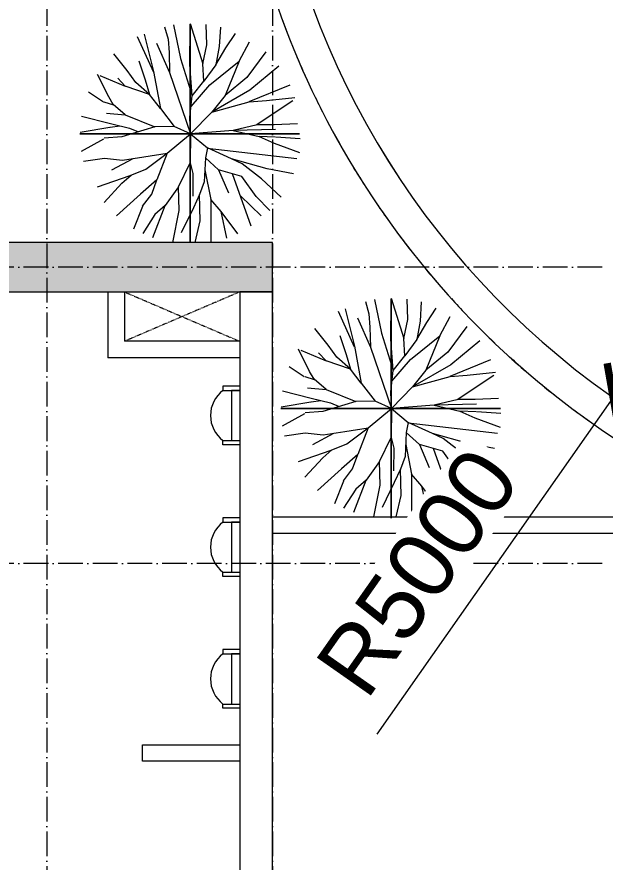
# Model space of a CAD drawing. Header units: millimetres. Extents: x -20215 to 101892, y -17414 to 45470.
# Drawn here: x 39448 to 43019, y 29337 to 34470 of the extents above; entities that cross this region are included whole.
import ezdxf

# ---------------------------------------------------------------- set-up
doc = ezdxf.new("R2010")
doc.units = ezdxf.units.MM
doc.linetypes.add('Dash', pattern=[6.35, 3.175, -3.175])
doc.linetypes.add('Grid Line', pattern=[4.2, 3, -0.6, 0, -0.6])
for name, color, linetype, lineweight in [('A-DETL-GENF-HDLN', 161, 'Dash', 5), ('DIM', 1, 'Continuous', 5), ('G-IMPT', 8, 'Continuous', 5), ('L-SITE', 91, 'Continuous', 5), ('NET-CAT', 3, 'Continuous', 15), ('NET-THAY', 2, 'Continuous', 9), ('THIET-BI', 44, 'Continuous', 5), ('TRUC', 225, 'Continuous', 5), ('X-COT HAM$0$LC.HA', 8, 'Continuous', 9)]:
    doc.layers.add(name, color=color, linetype=linetype, lineweight=lineweight)
doc.styles.add('TA1', font='arial_0.ttf')
doc.dimstyles.new('D_200_KTx2', dxfattribs={"dimtxt": 400, "dimasz": 300, "dimexe": 300, "dimexo": 300, "dimgap": 160, "dimtad": 1, "dimdec": 0, "dimzin": 9, "dimtxsty": 'TA1', "dimblk": 'ARCHTICK', "dimcen": 1, "dimdle": 300, "dimclrd": 256, "dimclre": 256, "dimclrt": 7, "dimadec": 0, "dimazin": 0, "dimtfac": 1, "dimtdec": 0, "dimtix": 1, "dimtmove": 1, "dimatfit": 3, "dimldrblk": 'ARCHTICK', "dimfxl": 0, "dimtolj": 1, "dimtzin": 0, "dimlwd": -1, "dimlwe": -1, "dimarcsym": 0})

# ---------------------------------------------------------------- blocks, each defined once
blk = doc.blocks.new('ALC1807-ASCENT PLAZA-KET CAU_rvt-1-MẶT BẰNG TẦNG 4')
at = {"layer": 'X-COT HAM$0$LC.HA'}
h = blk.add_hatch(color=256, dxfattribs=at)
h.dxf.hatch_style = 1
h.paths.add_polyline_path([(39200.5, 33099.9), (39200.5, 32799.9), (41000.5, 32799.9), (41000.5, 33099.9)])
at = {"ltscale": 1000}
blk.add_lwpolyline([(39200.5, 33099.9), (39200.5, 32799.9), (41000.5, 32799.9), (41000.5, 33099.9)], close=True, dxfattribs=at)
blk = doc.blocks.new('M_Urinal-2D - M_Urinal-2D-1272141-MẶT BẰNG TẦNG 4')
at = {"layer": 'THIET-BI'}
for p, q in [((-286.9, 100), (-286.9, 201.6)), ((-286.9, 201.6), (-261.5, 201.6)), ((-261.5, 201.6), (-261.5, 100)), ((69.2, 201.6), (43.3, 201.6)), ((43.3, 201.6), (43.3, 100)), ((69.2, 100), (69.2, 201.6)), ((43.3, 150.8), (-261.5, 150.8)), ((-261.5, 150.8), (-261.5, 100)), ((43.3, 100), (43.3, 150.8))]:
    blk.add_line(p, q, dxfattribs=at)
blk.add_arc((-109.1, 86.2), 191.2, 37.1291, 142.8709, dxfattribs=at)
blk = doc.blocks.new('CAY XANH 1 - new block_dwg_110_植栽_中_高木 - 落葉1_φ4000_H5500-1445069-IDEA-4th Storey - Detail-V142-MẶT BẰNG TẦNG 4')
at = {"layer": 'G-IMPT'}
for p, q in [((-667, 1111), (-958, 1760)), ((879, 1317), (625, 696)), ((1796, 880), (1057, 580)), ((-1850, 759), (-1578, 578)), ((-1570, 578), (-1398, 529)), ((1855, 599), (1188, 159)), ((-2000, 33), (-1462, 119)), ((-1453, 121), (-1278, 144)), ((-1975, -315), (-1571, -88)), ((1984, -88), (1545, -58)), ((1923, -449), (303, -262)), ((-1423, -653), (-1041, -445)), ((1097, -1672), (762, -724)), ((1278, -1483), (902, -1122)), ((-1024, -1718), (-864, -1308)), ((855, -1808), (552, -1405))]:
    blk.add_line(p, q, dxfattribs=at)
at = {"layer": 'G-IMPT', "flags": 128}
for points in [[(-5, 2000), (224, 1272), (298, 1613), (285, 1980)], [(-472, 1941), (-408, 1715), (-389, 1474), (-379, 1110)], [(-306, 1976), (-181, 1368), (30, 691), (242, 956)], [(541, 1934), (518, 1586), (459, 1252), (641, 1557), (813, 1820)], [(-838, 1808), (-670, 1129), (-546, 458), (-743, 713), (-989, 932), (-1147, 1149), (-1389, 1451)], [(-615, 1645), (-379, 1110), (0, 0), (-295, 133)], [(1939, 182), (1516, 167), (1206, 162), (773, 64), (0, 0), (-10, 303), (30, 691), (-10, 1257), (-10, 1592)], [(10, 497), (348, 890), (879, 1317), (1065, 1665)], [(1364, 1487), (1021, 1024), (625, 696), (384, 396), (0, 0), (305, -251), (268, -432)], [(-934, 1324), (-819, 978), (-743, 713), (-1182, 862)], [(459, 1252), (242, 956), (224, 1272)], [(1602, 1227), (1074, 790), (384, 396), (1064, 582), (1374, 607), (1887, 662)], [(-1522, 376), (-1182, 348), (-1399, 530), (-1482, 672), (-1685, 1077)], [(-1640, 1059), (-1182, 862), (-1319, 1008)], [(-1974, 319), (-1451, 187), (-1104, 101), (-945, 37)], [(-1182, 348), (-645, 125), (-1245, -52), (-1564, -80)], [(-546, 458), (-295, 133), (-645, 125)], [(-1683, -957), (-1092, -755), (-807, -637), (-423, -352), (0, 0), (-5, -527)], [(1538, 78), (773, 64), (1241, -50)], [(1534, -57), (1241, -50), (1512, -168), (1971, -338)], [(1865, -721), (1389, -632), (743, -453), (305, -251)], [(-1938, -494), (-1560, -440), (-1235, -475), (-846, -416), (-423, -352), (-610, -834), (-905, -1095), (-1342, -1483)], [(508, -651), (268, -432), (248, -870), (165, -1101)], [(1640, -1145), (1284, -817), (935, -541), (743, -453)], [(-217, -960), (-5, -527), (44, -720), (39, -1126)], [(-1567, -1243), (-1244, -895), (-1077, -745)], [(258, -651), (365, -1191), (365, -1963)], [(1438, -1391), (1191, -1135), (931, -773), (508, -651), (685, -1070)], [(-867, -1310), (-703, -1095), (-608, -832)], [(-319, -1963), (-207, -1385), (-217, -960), (-458, -1297)], [(85, -1963), (175, -1573), (165, -1101), (52, -1342), (-170, -1795)], [(659, -1888), (552, -1405), (365, -1191)], [(-682, -1880), (-458, -1297), (-645, -1459), (-866, -1803)]]:
    blk.add_lwpolyline(points, dxfattribs=at)
blk = doc.blocks.new('CAY XANH 1 - new block_dwg-V143-MẶT BẰNG TẦNG 4')
at = {"xscale": 0.5, "yscale": 0.5, "zscale": 0.5}
blk.add_blockref('CAY XANH 1 - new block_dwg_110_植栽_中_高木 - 落葉1_φ4000_H5500-1445069-IDEA-4th Storey - Detail-V142-MẶT BẰNG TẦNG 4', (-494873.7, 495980.5), dxfattribs=at)
blk = doc.blocks.new('CAY XANH 1 - CAY XANH_dwg-1404436-MẶT BẰNG TẦNG 4')
at = {"layer": 'G-IMPT'}
for p, q in [((28746.5, 0), (28733, 0)), ((28788.3, 0), (28770.7, 0)), ((28931.4, 0), (28921.9, 0)), ((29155.3, 0), (29164.1, 0))]:
    blk.add_line(p, q, dxfattribs=at)
at = {"layer": 'G-IMPT', "flags": 128}
for points in [[(28694.1, 0), (28684.6, 0), (28661.3, 0), (28659.4, 0), (28644, 0), (28634.5, 0), (28611.2, 0), (28603.7, 0), (28594.2, 0), (28603.7, 0), (28609.6, 0), (28592.2, 0), (28570.9, 0), (28578.4, 0), (28603.7, 0), (28662, 0), (28642.6, 0), (28600.1, 0), (28579.1, 0), (28609.9, 0), (28604, 0), (28575.2, 0), (28563.7, 0), (28584.7, 0), (28609.9, 0), (28613.8, 0), (28600.1, 0), (28611.8, 0), (28638.7, 0), (28677.6, 0), (28708.4, 0), (28713.9, 0), (28725.7, 0), (28715.9, 0), (28712.3, 0), (28702.5, 0), (28691, 0), (28706.4, 0), (28731.3, 0), (28735.2, 0), (28750.6, 0), (28756.5, 0), (28781.4, 0), (28806.3, 0), (28821.7, 0), (28833.5, 0), (28837.1, 0), (28862.3, 0), (28883.3, 0), (28898.7, 0), (28916, 0), (28931.4, 0)], [(28647.5, 0), (28660.7, 0), (28678.3, 0), (28673.9, 0), (28669.5, 0), (28647.5, 0)], [(29039.2, 0), (29014.3, 0), (28989.4, 0), (28974, 0), (28975.7, 0), (28958.6, 0), (28943.2, 0), (28925.9, 0), (28918, 0), (28931.4, 0), (28920, 0), (28895.1, 0), (28877.7, 0), (28821.5, 0), (28814, 0), (28794.6, 0), (28769.7, 0), (28707.5, 0), (28715.4, 0), (28722.9, 0), (28717.3, 0), (28707.5, 0), (28702, 0), (28694.1, 0)], [(28752.4, 0), (28737, 0), (28715.7, 0)], [(28715.7, 0), (28725.2, 0), (28721.6, 0), (28735, 0), (28740.6, 0), (28746.5, 0), (28765.8, 0), (28752.4, 0)], [(28733, 0), (28738.9, 0), (28756, 0), (28765.8, 0), (28771.4, 0), (28775.3, 0), (28781.2, 0), (28788.7, 0), (28792.7, 0), (28732.7, 0)], [(28732.7, 0), (28740.3, 0), (28815.9, 0), (28825.4, 0), (28881.6, 0), (28895.1, 0), (28898.7, 0), (28889.2, 0), (28895.1, 0), (28904.6, 0), (28921.9, 0), (28927.8, 0)], [(28763.8, 0), (28748.4, 0), (28746.5, 0)], [(28785.1, 0), (28788.7, 0), (28790.7, 0), (28785.1, 0), (28763.8, 0)], [(28770.7, 0), (28768.5, 0), (28779.5, 0), (28788.3, 0)], [(28817.6, 0), (28796.6, 0), (28785.1, 0)], [(28921.9, 0), (28908.5, 0), (28910.5, 0), (28893.1, 0), (28898.7, 0), (28893.1, 0), (28867.9, 0), (28812, 0)], [(28812, 0), (28823.5, 0), (28817.6, 0)], [(28927.8, 0), (28939.3, 0), (28941.3, 0), (28946.8, 0), (28956.7, 0), (28933.4, 0), (28921.9, 0), (28931.4, 0), (28946.8, 0), (28962.2, 0), (28970.1, 0), (28981.6, 0), (28995, 0)], [(29091.3, 0), (29110.6, 0), (29116.2, 0), (29106.7, 0), (29089.3, 0), (29081.8, 0), (29072, 0), (29058.5, 0), (29037.2, 0), (29033.6, 0), (29018.2, 0), (29008.4, 0), (29002.8, 0), (28997, 0), (28983.5, 0), (28966.2, 0), (28958.6, 0), (28956.7, 0), (28939.3, 0), (28921.9, 0)], [(28921.9, 0), (28931.4, 0), (28933.4, 0), (28943.2, 0), (28956.7, 0), (28954.7, 0), (28958.6, 0), (28975.7, 0), (28981.6, 0), (28987.5, 0), (29004.8, 0), (29037.2, 0), (29047.1, 0), (29053, 0), (29041.2, 0), (29043.1, 0), (29051, 0), (29068.4, 0)], [(28995, 0), (29010.4, 0), (29025.8, 0), (29020.2, 0), (29006.5, 0)], [(29006.5, 0), (29025.8, 0), (29029.7, 0), (29018.2, 0), (29025.8, 0), (29045.1, 0), (29053, 0), (29062.5, 0), (29070, 0), (29083.8, 0), (29108.7, 0), (29114.5, 0)], [(29312.7, 0), (29293.4, 0), (29302.9, 0), (29316.3, 0), (29320.3, 0), (29302.9, 0), (29285.5, 0), (29262.6, 0), (29270.1, 0), (29304.9, 0), (29312.7, 0), (29304.9, 0), (29297.3, 0), (29281.9, 0), (29327.3, 0), (29348.6, 0), (29330.1, 0), (29343.5, 0), (29390.9, 0), (29381.4, 0), (29362, 0), (29366, 0), (29373.5, 0), (29352.5, 0), (29344.7, 0), (29331.2, 0), (29311.9, 0), (29298.5, 0), (29229.9, 0), (29212.5, 0), (29205, 0), (29176.1, 0), (29168.3, 0), (29150.9, 0), (29145.3, 0), (29160.7, 0), (29174.2, 0), (29170.2, 0), (29152.9, 0), (29145.3, 0), (29102.8, 0), (29106.7, 0), (29070, 0), (29043.1, 0), (29037.2, 0)], [(29037.2, 0), (29058.5, 0), (29072, 0), (29087.4, 0), (29099.2, 0), (29089.3, 0), (29075.9, 0), (29068.4, 0), (29104.7, 0), (29116.2, 0)], [(29116.2, 0), (29091.3, 0), (29083.8, 0), (29070, 0), (29049, 0), (29039.2, 0)], [(29068.4, 0), (29056.6, 0), (29060.5, 0), (29112.3, 0), (29147, 0), (29158.4, 0), (29135.5, 0), (29131.6, 0), (29147, 0), (29162.4, 0), (29169.9, 0), (29187.3, 0), (29195.1, 0), (29222, 0), (29233.5, 0), (29256.7, 0), (29210.9, 0), (29220.4, 0), (29208.6, 0), (29224, 0), (29237.7, 0), (29247.2, 0), (29260.6, 0), (29268.5, 0), (29283.9, 0), (29299.3, 0), (29312.7, 0)], [(29114.5, 0), (29100.8, 0), (29091.3, 0)], [(29160.7, 0), (29147, 0), (29133.5, 0), (29139.4, 0), (29162.4, 0), (29170.2, 0), (29154.8, 0)], [(29164.1, 0), (29172.9, 0), (29179.5, 0), (29192.7, 0), (29186.1, 0), (29150.9, 0), (29144.3, 0), (29137.8, 0), (29144.3, 0), (29155.3, 0)], [(29154.8, 0), (29162.4, 0), (29181.7, 0), (29191.5, 0), (29185.6, 0), (29212.5, 0), (29224, 0), (29205, 0), (29199.1, 0), (29177.8, 0), (29179.7, 0)], [(29179.7, 0), (29174.2, 0), (29160.7, 0)], [(29221.3, 0), (29199.3, 0), (29186.1, 0), (29199.3, 0)], [(29199.3, 0), (29210.3, 0), (29230.1, 0), (29241.1, 0), (29283.4, 0), (29301, 0), (29296.6, 0), (29238.9, 0), (29241.1, 0), (29225.7, 0), (29221.3, 0)]]:
    blk.add_lwpolyline(points, dxfattribs=at)
for points in [[(28645.7, 0), (28641.3, 0), (28706.9, 0), (28676.5, 0), (28672.1, 0), (28685.3, 0), (28676.5, 0)], [(28690.8, 0), (28669.5, 0), (28662, 0), (28675.4, 0), (28681, 0), (28698.3, 0), (28700.3, 0)], [(28737.7, 0), (28750.9, 0), (28759.7, 0), (28755.3, 0), (28737.7, 0), (28711.3, 0), (28700.3, 0), (28698.1, 0), (28715.7, 0), (28717.9, 0), (28722.3, 0), (28739.9, 0)], [(28785.9, 0), (28783.7, 0), (28768.3, 0), (28757.3, 0), (28752.9, 0), (28748.5, 0), (28768.3, 0), (28777.1, 0)], [(28904.6, 0), (28915.6, 0), (28871.6, 0), (28805.9, 0), (28810.3, 0), (28803.7, 0), (28873.8, 0), (28882.6, 0)], [(28871.6, 0), (28858.4, 0), (28851.8, 0), (28862.8, 0)], [(28898, 0), (28909, 0), (28928.8, 0), (28931, 0), (28935.4, 0), (28942, 0), (28931, 0), (28909, 0), (28880.4, 0)], [(28926.6, 0), (28942, 0), (28957.4, 0), (28950.8, 0), (28975, 0), (28957.4, 0), (28948.6, 0), (28915.6, 0)], [(28970.6, 0), (28975, 0), (28957.4, 0), (28942, 0), (28955.2, 0), (28950.8, 0)], [(29036.6, 0), (29043.2, 0), (29045.4, 0), (29025.6, 0), (29023.4, 0)], [(29118, 0), (29115.8, 0), (29135.6, 0), (29140, 0), (29129, 0)], [(29157.5, 0), (29161.9, 0), (29190.5, 0), (29194.9, 0), (29192.7, 0), (29205.9, 0), (29225.7, 0), (29219.1, 0), (29205.9, 0), (29203.7, 0), (29192.7, 0), (29164.1, 0)], [(29287, 0), (29239.4, 0), (29231.8, 0), (29294.6, 0), (29300.5, 0), (29319.8, 0), (29304.4, 0)]]:
    blk.add_lwpolyline(points, close=True, dxfattribs=at)
blk = doc.blocks.new('CAY XANH 1 - CAY XANH_dwg-1404435-MẶT BẰNG TẦNG 4')
at = {"layer": 'G-IMPT'}
for p, q in [((0, -28746.5), (0, -28733)), ((0, -28788.3), (0, -28770.7)), ((0, -28931.4), (0, -28921.9)), ((0, -29155.3), (0, -29164.1))]:
    blk.add_line(p, q, dxfattribs=at)
at = {"layer": 'G-IMPT', "flags": 128}
for points in [[(0, -28694.1), (0, -28684.6), (0, -28661.3), (0, -28659.4), (0, -28644), (0, -28634.5), (0, -28611.2), (0, -28603.7), (0, -28594.2), (0, -28603.7), (0, -28609.6), (0, -28592.2), (0, -28570.9), (0, -28578.4), (0, -28603.7), (0, -28662), (0, -28642.6), (0, -28600.1), (0, -28579.1), (0, -28609.9), (0, -28604), (0, -28575.2), (0, -28563.7), (0, -28584.7), (0, -28609.9), (0, -28613.8), (0, -28600.1), (0, -28611.8), (0, -28638.7), (0, -28677.6), (0, -28708.4), (0, -28713.9), (0, -28725.7), (0, -28715.9), (0, -28712.3), (0, -28702.5), (0, -28691), (0, -28706.4), (0, -28731.3), (0, -28735.2), (0, -28750.6), (0, -28756.5), (0, -28781.4), (0, -28806.3), (0, -28821.7), (0, -28833.5), (0, -28837.1), (0, -28862.3), (0, -28883.3), (0, -28898.7), (0, -28916), (0, -28931.4)], [(0, -28647.5), (0, -28660.7), (0, -28678.3), (0, -28673.9), (0, -28669.5), (0, -28647.5)], [(0, -29039.2), (0, -29014.3), (0, -28989.4), (0, -28974), (0, -28975.7), (0, -28958.6), (0, -28943.2), (0, -28925.9), (0, -28918), (0, -28931.4), (0, -28920), (0, -28895.1), (0, -28877.7), (0, -28821.5), (0, -28814), (0, -28794.6), (0, -28769.7), (0, -28707.5), (0, -28715.4), (0, -28722.9), (0, -28717.3), (0, -28707.5), (0, -28702), (0, -28694.1)], [(0, -28752.4), (0, -28737), (0, -28715.7)], [(0, -28715.7), (0, -28725.2), (0, -28721.6), (0, -28735), (0, -28740.6), (0, -28746.5), (0, -28765.8), (0, -28752.4)], [(0, -28733), (0, -28738.9), (0, -28756), (0, -28765.8), (0, -28771.4), (0, -28775.3), (0, -28781.2), (0, -28788.7), (0, -28792.7), (0, -28732.7)], [(0, -28732.7), (0, -28740.3), (0, -28815.9), (0, -28825.4), (0, -28881.6), (0, -28895.1), (0, -28898.7), (0, -28889.2), (0, -28895.1), (0, -28904.6), (0, -28921.9), (0, -28927.8)], [(0, -28763.8), (0, -28748.4), (0, -28746.5)], [(0, -28785.1), (0, -28788.7), (0, -28790.7), (0, -28785.1), (0, -28763.8)], [(0, -28770.7), (0, -28768.5), (0, -28779.5), (0, -28788.3)], [(0, -28817.6), (0, -28796.6), (0, -28785.1)], [(0, -28921.9), (0, -28908.5), (0, -28910.5), (0, -28893.1), (0, -28898.7), (0, -28893.1), (0, -28867.9), (0, -28812)], [(0, -28812), (0, -28823.5), (0, -28817.6)], [(0, -28927.8), (0, -28939.3), (0, -28941.3), (0, -28946.8), (0, -28956.7), (0, -28933.4), (0, -28921.9), (0, -28931.4), (0, -28946.8), (0, -28962.2), (0, -28970.1), (0, -28981.6), (0, -28995)], [(0, -29091.3), (0, -29110.6), (0, -29116.2), (0, -29106.7), (0, -29089.3), (0, -29081.8), (0, -29072), (0, -29058.5), (0, -29037.2), (0, -29033.6), (0, -29018.2), (0, -29008.4), (0, -29002.8), (0, -28997), (0, -28983.5), (0, -28966.2), (0, -28958.6), (0, -28956.7), (0, -28939.3), (0, -28921.9)], [(0, -28921.9), (0, -28931.4), (0, -28933.4), (0, -28943.2), (0, -28956.7), (0, -28954.7), (0, -28958.6), (0, -28975.7), (0, -28981.6), (0, -28987.5), (0, -29004.8), (0, -29037.2), (0, -29047.1), (0, -29053), (0, -29041.2), (0, -29043.1), (0, -29051), (0, -29068.4)], [(0, -28995), (0, -29010.4), (0, -29025.8), (0, -29020.2), (0, -29006.5)], [(0, -29006.5), (0, -29025.8), (0, -29029.7), (0, -29018.2), (0, -29025.8), (0, -29045.1), (0, -29053), (0, -29062.5), (0, -29070), (0, -29083.8), (0, -29108.7), (0, -29114.5)], [(0, -29312.7), (0, -29293.4), (0, -29302.9), (0, -29316.3), (0, -29320.3), (0, -29302.9), (0, -29285.5), (0, -29262.6), (0, -29270.1), (0, -29304.9), (0, -29312.7), (0, -29304.9), (0, -29297.3), (0, -29281.9), (0, -29327.3), (0, -29348.6), (0, -29330.1), (0, -29343.5), (0, -29390.9), (0, -29381.4), (0, -29362), (0, -29366), (0, -29373.5), (0, -29352.5), (0, -29344.7), (0, -29331.2), (0, -29311.9), (0, -29298.5), (0, -29229.9), (0, -29212.5), (0, -29205), (0, -29176.1), (0, -29168.3), (0, -29150.9), (0, -29145.3), (0, -29160.7), (0, -29174.2), (0, -29170.2), (0, -29152.9), (0, -29145.3), (0, -29102.8), (0, -29106.7), (0, -29070), (0, -29043.1), (0, -29037.2)], [(0, -29037.2), (0, -29058.5), (0, -29072), (0, -29087.4), (0, -29099.2), (0, -29089.3), (0, -29075.9), (0, -29068.4), (0, -29104.7), (0, -29116.2)], [(0, -29116.2), (0, -29091.3), (0, -29083.8), (0, -29070), (0, -29049), (0, -29039.2)], [(0, -29068.4), (0, -29056.6), (0, -29060.5), (0, -29112.3), (0, -29147), (0, -29158.4), (0, -29135.5), (0, -29131.6), (0, -29147), (0, -29162.4), (0, -29169.9), (0, -29187.3), (0, -29195.1), (0, -29222), (0, -29233.5), (0, -29256.7), (0, -29210.9), (0, -29220.4), (0, -29208.6), (0, -29224), (0, -29237.7), (0, -29247.2), (0, -29260.6), (0, -29268.5), (0, -29283.9), (0, -29299.3), (0, -29312.7)], [(0, -29114.5), (0, -29100.8), (0, -29091.3)], [(0, -29160.7), (0, -29147), (0, -29133.5), (0, -29139.4), (0, -29162.4), (0, -29170.2), (0, -29154.8)], [(0, -29164.1), (0, -29172.9), (0, -29179.5), (0, -29192.7), (0, -29186.1), (0, -29150.9), (0, -29144.3), (0, -29137.8), (0, -29144.3), (0, -29155.3)], [(0, -29154.8), (0, -29162.4), (0, -29181.7), (0, -29191.5), (0, -29185.6), (0, -29212.5), (0, -29224), (0, -29205), (0, -29199.1), (0, -29177.8), (0, -29179.7)], [(0, -29179.7), (0, -29174.2), (0, -29160.7)], [(0, -29221.3), (0, -29199.3), (0, -29186.1), (0, -29199.3)], [(0, -29199.3), (0, -29210.3), (0, -29230.1), (0, -29241.1), (0, -29283.4), (0, -29301), (0, -29296.6), (0, -29238.9), (0, -29241.1), (0, -29225.7), (0, -29221.3)]]:
    blk.add_lwpolyline(points, dxfattribs=at)
for points in [[(0, -28645.7), (0, -28641.3), (0, -28706.9), (0, -28676.5), (0, -28672.1), (0, -28685.3), (0, -28676.5)], [(0, -28690.8), (0, -28669.5), (0, -28662), (0, -28675.4), (0, -28681), (0, -28698.3), (0, -28700.3)], [(0, -28737.7), (0, -28750.9), (0, -28759.7), (0, -28755.3), (0, -28737.7), (0, -28711.3), (0, -28700.3), (0, -28698.1), (0, -28715.7), (0, -28717.9), (0, -28722.3), (0, -28739.9)], [(0, -28785.9), (0, -28783.7), (0, -28768.3), (0, -28757.3), (0, -28752.9), (0, -28748.5), (0, -28768.3), (0, -28777.1)], [(0, -28904.6), (0, -28915.6), (0, -28871.6), (0, -28805.9), (0, -28810.3), (0, -28803.7), (0, -28873.8), (0, -28882.6)], [(0, -28871.6), (0, -28858.4), (0, -28851.8), (0, -28862.8)], [(0, -28898), (0, -28909), (0, -28928.8), (0, -28931), (0, -28935.4), (0, -28942), (0, -28931), (0, -28909), (0, -28880.4)], [(0, -28926.6), (0, -28942), (0, -28957.4), (0, -28950.8), (0, -28975), (0, -28957.4), (0, -28948.6), (0, -28915.6)], [(0, -28970.6), (0, -28975), (0, -28957.4), (0, -28942), (0, -28955.2), (0, -28950.8)], [(0, -29036.6), (0, -29043.2), (0, -29045.4), (0, -29025.6), (0, -29023.4)], [(0, -29118), (0, -29115.8), (0, -29135.6), (0, -29140), (0, -29129)], [(0, -29157.5), (0, -29161.9), (0, -29190.5), (0, -29194.9), (0, -29192.7), (0, -29205.9), (0, -29225.7), (0, -29219.1), (0, -29205.9), (0, -29203.7), (0, -29192.7), (0, -29164.1)], [(0, -29287), (0, -29239.4), (0, -29231.8), (0, -29294.6), (0, -29300.5), (0, -29319.8), (0, -29304.4)]]:
    blk.add_lwpolyline(points, close=True, dxfattribs=at)
blk = doc.blocks.new('CAY XANH 1 - CAY XANH 1-V144-MẶT BẰNG TẦNG 4')
for name, p, xscale, yscale, zscale in [('CAY XANH 1 - new block_dwg-V143-MẶT BẰNG TẦNG 4', (331762.8, -332503.6), 0.6703958691910499, 0.6703958691910499, 0.6703958691910499), ('CAY XANH 1 - CAY XANH_dwg-1404435-MẶT BẰNG TẦNG 4', (0, 46610), 1.608504446305672, 1.608504446305672, 1.608504446305672), ('CAY XANH 1 - CAY XANH_dwg-1404436-MẶT BẰNG TẦNG 4', (-46720.7, 0), 1.612196637345681, 1.612196637345681, 1.612196637345681)]:
    blk.add_blockref(name, p, dxfattribs=dict(xscale=xscale, yscale=yscale, zscale=zscale))
blk = doc.blocks.new('CAY XANH 1 - new block_dwg_110_植栽_中_高木 - 落葉1_φ4000_H5500-1445069-IDEA-4th Storey - Detail-V145-MẶT BẰNG TẦNG 4')
at = {"layer": 'G-IMPT'}
for p, q in [((-667, 1111), (-958, 1760)), ((879, 1317), (625, 696)), ((1796, 880), (1057, 580)), ((-1850, 759), (-1578, 578)), ((-1570, 578), (-1398, 529)), ((1855, 599), (1188, 159)), ((-2000, 33), (-1462, 119)), ((-1453, 121), (-1278, 144)), ((-1975, -315), (-1571, -88)), ((1984, -88), (1545, -58)), ((1923, -449), (303, -262)), ((-1423, -653), (-1041, -445)), ((1097, -1672), (762, -724)), ((1278, -1483), (902, -1122)), ((-1024, -1718), (-864, -1308)), ((855, -1808), (552, -1405))]:
    blk.add_line(p, q, dxfattribs=at)
at = {"layer": 'G-IMPT', "flags": 128}
for points in [[(-5, 2000), (224, 1272), (298, 1613), (285, 1980)], [(-472, 1941), (-408, 1715), (-389, 1474), (-379, 1110)], [(-306, 1976), (-181, 1368), (30, 691), (242, 956)], [(541, 1934), (518, 1586), (459, 1252), (641, 1557), (813, 1820)], [(-838, 1808), (-670, 1129), (-546, 458), (-743, 713), (-989, 932), (-1147, 1149), (-1389, 1451)], [(-615, 1645), (-379, 1110), (0, 0), (-295, 133)], [(1939, 182), (1516, 167), (1206, 162), (773, 64), (0, 0), (-10, 303), (30, 691), (-10, 1257), (-10, 1592)], [(10, 497), (348, 890), (879, 1317), (1065, 1665)], [(1364, 1487), (1021, 1024), (625, 696), (384, 396), (0, 0), (305, -251), (268, -432)], [(-934, 1324), (-819, 978), (-743, 713), (-1182, 862)], [(459, 1252), (242, 956), (224, 1272)], [(1602, 1227), (1074, 790), (384, 396), (1064, 582), (1374, 607), (1887, 662)], [(-1522, 376), (-1182, 348), (-1399, 530), (-1482, 672), (-1685, 1077)], [(-1640, 1059), (-1182, 862), (-1319, 1008)], [(-1974, 319), (-1451, 187), (-1104, 101), (-945, 37)], [(-1182, 348), (-645, 125), (-1245, -52), (-1564, -80)], [(-546, 458), (-295, 133), (-645, 125)], [(-1683, -957), (-1092, -755), (-807, -637), (-423, -352), (0, 0), (-5, -527)], [(1538, 78), (773, 64), (1241, -50)], [(1534, -57), (1241, -50), (1512, -168), (1971, -338)], [(1865, -721), (1389, -632), (743, -453), (305, -251)], [(-1938, -494), (-1560, -440), (-1235, -475), (-846, -416), (-423, -352), (-610, -834), (-905, -1095), (-1342, -1483)], [(508, -651), (268, -432), (248, -870), (165, -1101)], [(1640, -1145), (1284, -817), (935, -541), (743, -453)], [(-217, -960), (-5, -527), (44, -720), (39, -1126)], [(-1567, -1243), (-1244, -895), (-1077, -745)], [(258, -651), (365, -1191), (365, -1967)], [(1438, -1391), (1191, -1135), (931, -773), (508, -651), (685, -1070)], [(-867, -1310), (-703, -1095), (-608, -832)], [(-320, -1968), (-207, -1385), (-217, -960), (-458, -1297)], [(83, -1968), (175, -1573), (165, -1101), (52, -1342), (-170, -1795)], [(659, -1888), (552, -1405), (365, -1191)], [(-682, -1880), (-458, -1297), (-645, -1459), (-866, -1803)]]:
    blk.add_lwpolyline(points, dxfattribs=at)
blk = doc.blocks.new('CAY XANH 1 - new block_dwg-V146-MẶT BẰNG TẦNG 4')
at = {"xscale": 0.5, "yscale": 0.5, "zscale": 0.5}
blk.add_blockref('CAY XANH 1 - new block_dwg_110_植栽_中_高木 - 落葉1_φ4000_H5500-1445069-IDEA-4th Storey - Detail-V145-MẶT BẰNG TẦNG 4', (-494873.7, 495980.5), dxfattribs=at)
blk = doc.blocks.new('CAY XANH 1 - CAY XANH_dwg-V147-MẶT BẰNG TẦNG 4')
at = {"layer": 'G-IMPT'}
for p, q in [((28746.5, 0), (28733, 0)), ((28788.3, 0), (28770.7, 0)), ((28931.4, 0), (28921.9, 0)), ((29155.3, 0), (29164.1, 0))]:
    blk.add_line(p, q, dxfattribs=at)
at = {"layer": 'G-IMPT', "flags": 128}
for points in [[(28694.1, 0), (28684.6, 0), (28661.3, 0), (28659.4, 0), (28644, 0), (28634.5, 0), (28611.2, 0), (28603.7, 0), (28594.2, 0), (28603.7, 0), (28609.6, 0), (28592.2, 0), (28570.9, 0), (28578.4, 0), (28603.7, 0), (28662, 0), (28642.6, 0), (28600.1, 0), (28579.1, 0), (28609.9, 0), (28604, 0), (28575.2, 0), (28563.7, 0), (28584.7, 0), (28609.9, 0), (28613.8, 0), (28600.1, 0), (28611.8, 0), (28638.7, 0), (28677.6, 0), (28708.4, 0), (28713.9, 0), (28725.7, 0), (28715.9, 0), (28712.3, 0), (28702.5, 0), (28691, 0), (28706.4, 0), (28731.3, 0), (28735.2, 0), (28750.6, 0), (28756.5, 0), (28781.4, 0), (28806.3, 0), (28821.7, 0), (28833.5, 0), (28837.1, 0), (28862.3, 0), (28883.3, 0), (28898.7, 0), (28916, 0), (28931.4, 0)], [(28647.5, 0), (28660.7, 0), (28678.3, 0), (28673.9, 0), (28669.5, 0), (28647.5, 0)], [(29039.2, 0), (29014.3, 0), (28989.4, 0), (28974, 0), (28975.7, 0), (28958.6, 0), (28943.2, 0), (28925.9, 0), (28918, 0), (28931.4, 0), (28920, 0), (28895.1, 0), (28877.7, 0), (28821.5, 0), (28814, 0), (28794.6, 0), (28769.7, 0), (28707.5, 0), (28715.4, 0), (28722.9, 0), (28717.3, 0), (28707.5, 0), (28702, 0), (28694.1, 0)], [(28752.4, 0), (28737, 0), (28715.7, 0)], [(28715.7, 0), (28725.2, 0), (28721.6, 0), (28735, 0), (28740.6, 0), (28746.5, 0), (28765.8, 0), (28752.4, 0)], [(28733, 0), (28738.9, 0), (28756, 0), (28765.8, 0), (28771.4, 0), (28775.3, 0), (28781.2, 0), (28788.7, 0), (28792.7, 0), (28732.7, 0)], [(28732.7, 0), (28740.3, 0), (28815.9, 0), (28825.4, 0), (28881.6, 0), (28895.1, 0), (28898.7, 0), (28889.2, 0), (28895.1, 0), (28904.6, 0), (28921.9, 0), (28927.8, 0)], [(28763.8, 0), (28748.4, 0), (28746.5, 0)], [(28768.3, 0), (28757.3, 0), (28752.9, 0), (28748.5, 0), (28768.3, 0)], [(28785.1, 0), (28788.7, 0), (28790.7, 0), (28785.1, 0), (28763.8, 0)], [(28785.9, 0), (28783.7, 0), (28768.3, 0)], [(28768.3, 0), (28777.1, 0), (28785.9, 0)], [(28770.7, 0), (28768.5, 0), (28779.5, 0), (28788.3, 0)], [(28817.6, 0), (28796.6, 0), (28785.1, 0)], [(28921.9, 0), (28908.5, 0), (28910.5, 0), (28893.1, 0), (28898.7, 0), (28893.1, 0), (28867.9, 0), (28812, 0)], [(28812, 0), (28823.5, 0), (28817.6, 0)], [(28927.8, 0), (28939.3, 0), (28941.3, 0), (28946.8, 0), (28956.7, 0), (28933.4, 0), (28921.9, 0), (28931.4, 0), (28946.8, 0), (28962.2, 0), (28970.1, 0), (28981.6, 0), (28995, 0)], [(29091.3, 0), (29110.6, 0), (29116.2, 0), (29106.7, 0), (29089.3, 0), (29081.8, 0), (29072, 0), (29058.5, 0), (29037.2, 0), (29033.6, 0), (29018.2, 0), (29008.4, 0), (29002.8, 0), (28997, 0), (28983.5, 0), (28966.2, 0), (28958.6, 0), (28956.7, 0), (28939.3, 0), (28921.9, 0)], [(28921.9, 0), (28931.4, 0), (28933.4, 0), (28943.2, 0), (28956.7, 0), (28954.7, 0), (28958.6, 0), (28975.7, 0), (28981.6, 0), (28987.5, 0), (29004.8, 0), (29037.2, 0), (29047.1, 0), (29053, 0), (29041.2, 0), (29043.1, 0), (29051, 0), (29068.4, 0)], [(28995, 0), (29010.4, 0), (29025.8, 0), (29020.2, 0), (29006.5, 0)], [(29006.5, 0), (29025.8, 0), (29029.7, 0), (29018.2, 0), (29025.8, 0), (29045.1, 0), (29053, 0), (29062.5, 0), (29070, 0), (29083.8, 0), (29108.7, 0), (29114.5, 0)], [(29312.7, 0), (29293.4, 0), (29302.9, 0), (29316.3, 0), (29320.3, 0), (29302.9, 0), (29285.5, 0), (29262.6, 0), (29270.1, 0), (29304.9, 0), (29312.7, 0), (29304.9, 0), (29297.3, 0), (29281.9, 0), (29327.3, 0), (29348.6, 0), (29330.1, 0), (29343.5, 0), (29390.9, 0), (29381.4, 0), (29362, 0), (29366, 0), (29373.5, 0), (29352.5, 0), (29344.7, 0), (29331.2, 0), (29311.9, 0), (29298.5, 0), (29229.9, 0), (29212.5, 0), (29205, 0), (29176.1, 0), (29168.3, 0), (29150.9, 0), (29145.3, 0), (29160.7, 0), (29174.2, 0), (29170.2, 0), (29152.9, 0), (29145.3, 0), (29102.8, 0), (29106.7, 0), (29070, 0), (29043.1, 0), (29037.2, 0)], [(29037.2, 0), (29058.5, 0), (29072, 0), (29087.4, 0), (29099.2, 0), (29089.3, 0), (29075.9, 0), (29068.4, 0), (29104.7, 0), (29116.2, 0)], [(29116.2, 0), (29091.3, 0), (29083.8, 0), (29070, 0), (29049, 0), (29039.2, 0)], [(29068.4, 0), (29056.6, 0), (29060.5, 0), (29112.3, 0), (29147, 0), (29158.4, 0), (29135.5, 0), (29131.6, 0), (29147, 0), (29162.4, 0), (29169.9, 0), (29187.3, 0), (29195.1, 0), (29222, 0), (29233.5, 0), (29256.7, 0), (29210.9, 0), (29220.4, 0), (29208.6, 0), (29224, 0), (29237.7, 0), (29247.2, 0), (29260.6, 0), (29268.5, 0), (29283.9, 0), (29299.3, 0), (29312.7, 0)], [(29114.5, 0), (29100.8, 0), (29091.3, 0)], [(29160.7, 0), (29147, 0), (29133.5, 0), (29139.4, 0), (29162.4, 0), (29170.2, 0), (29154.8, 0)], [(29164.1, 0), (29172.9, 0), (29179.5, 0), (29192.7, 0), (29186.1, 0), (29150.9, 0), (29144.3, 0), (29137.8, 0), (29144.3, 0), (29155.3, 0)], [(29154.8, 0), (29162.4, 0), (29181.7, 0), (29191.5, 0), (29185.6, 0), (29212.5, 0), (29224, 0), (29205, 0), (29199.1, 0), (29177.8, 0), (29179.7, 0)], [(29179.7, 0), (29174.2, 0), (29160.7, 0)], [(29221.3, 0), (29199.3, 0), (29186.1, 0), (29199.3, 0)], [(29199.3, 0), (29210.3, 0), (29230.1, 0), (29241.1, 0), (29283.4, 0), (29301, 0), (29296.6, 0), (29238.9, 0), (29241.1, 0), (29225.7, 0), (29221.3, 0)]]:
    blk.add_lwpolyline(points, dxfattribs=at)
for points in [[(28645.7, 0), (28641.3, 0), (28706.9, 0), (28676.5, 0), (28672.1, 0), (28685.3, 0), (28676.5, 0)], [(28690.8, 0), (28669.5, 0), (28662, 0), (28675.4, 0), (28681, 0), (28698.3, 0), (28700.3, 0)], [(28737.7, 0), (28750.9, 0), (28759.7, 0), (28755.3, 0), (28737.7, 0), (28711.3, 0), (28700.3, 0), (28698.1, 0), (28715.7, 0), (28717.9, 0), (28722.3, 0), (28739.9, 0)], [(28904.6, 0), (28915.6, 0), (28871.6, 0), (28805.9, 0), (28810.3, 0), (28803.7, 0), (28873.8, 0), (28882.6, 0)], [(28871.6, 0), (28858.4, 0), (28851.8, 0), (28862.8, 0)], [(28898, 0), (28909, 0), (28928.8, 0), (28931, 0), (28935.4, 0), (28942, 0), (28931, 0), (28909, 0), (28880.4, 0)], [(28926.6, 0), (28942, 0), (28957.4, 0), (28950.8, 0), (28975, 0), (28957.4, 0), (28948.6, 0), (28915.6, 0)], [(28970.6, 0), (28975, 0), (28957.4, 0), (28942, 0), (28955.2, 0), (28950.8, 0)], [(29036.6, 0), (29043.2, 0), (29045.4, 0), (29025.6, 0), (29023.4, 0)], [(29118, 0), (29115.8, 0), (29135.6, 0), (29140, 0), (29129, 0)], [(29157.5, 0), (29161.9, 0), (29190.5, 0), (29194.9, 0), (29192.7, 0), (29205.9, 0), (29225.7, 0), (29219.1, 0), (29205.9, 0), (29203.7, 0), (29192.7, 0), (29164.1, 0)], [(29287, 0), (29239.4, 0), (29231.8, 0), (29294.6, 0), (29300.5, 0), (29319.8, 0), (29304.4, 0)]]:
    blk.add_lwpolyline(points, close=True, dxfattribs=at)
blk = doc.blocks.new('CAY XANH 1 - CAY XANH_dwg-V148-MẶT BẰNG TẦNG 4')
at = {"layer": 'G-IMPT'}
for p, q in [((0, -28746.5), (0, -28733)), ((0, -28788.3), (0, -28770.7)), ((0, -28931.4), (0, -28921.9)), ((0, -29155.3), (0, -29164.1))]:
    blk.add_line(p, q, dxfattribs=at)
at = {"layer": 'G-IMPT', "flags": 128}
for points in [[(0, -28694.1), (0, -28684.6), (0, -28661.3), (0, -28659.4), (0, -28644), (0, -28634.5), (0, -28611.2), (0, -28603.7), (0, -28594.2), (0, -28603.7), (0, -28609.6), (0, -28592.2), (0, -28570.9), (0, -28578.4), (0, -28603.7), (0, -28662), (0, -28642.6), (0, -28600.1), (0, -28579.1), (0, -28609.9), (0, -28604), (0, -28575.2), (0, -28563.7), (0, -28584.7), (0, -28609.9), (0, -28613.8), (0, -28600.1), (0, -28611.8), (0, -28638.7), (0, -28677.6), (0, -28708.4), (0, -28713.9), (0, -28725.7), (0, -28715.9), (0, -28712.3), (0, -28702.5), (0, -28691), (0, -28706.4), (0, -28731.3), (0, -28735.2), (0, -28750.6), (0, -28756.5), (0, -28781.4), (0, -28806.3), (0, -28821.7), (0, -28833.5), (0, -28837.1), (0, -28862.3), (0, -28883.3), (0, -28898.7), (0, -28916), (0, -28931.4)], [(0, -28647.5), (0, -28660.7), (0, -28678.3), (0, -28673.9), (0, -28669.5), (0, -28647.5)], [(0, -29039.2), (0, -29014.3), (0, -28989.4), (0, -28974), (0, -28975.7), (0, -28958.6), (0, -28943.2), (0, -28925.9), (0, -28918), (0, -28931.4), (0, -28920), (0, -28895.1), (0, -28877.7), (0, -28821.5), (0, -28814), (0, -28794.6), (0, -28769.7), (0, -28707.5), (0, -28715.4), (0, -28722.9), (0, -28717.3), (0, -28707.5), (0, -28702), (0, -28694.1)], [(0, -28752.4), (0, -28737), (0, -28715.7)], [(0, -28715.7), (0, -28725.2), (0, -28721.6), (0, -28735), (0, -28740.6), (0, -28746.5), (0, -28765.8), (0, -28752.4)], [(0, -28733), (0, -28738.9), (0, -28756), (0, -28765.8), (0, -28771.4), (0, -28775.3), (0, -28781.2), (0, -28788.7), (0, -28792.7), (0, -28732.7)], [(0, -28732.7), (0, -28740.3), (0, -28815.9), (0, -28825.4), (0, -28881.6), (0, -28895.1), (0, -28898.7), (0, -28889.2), (0, -28895.1), (0, -28904.6), (0, -28921.9), (0, -28927.8)], [(0, -28763.8), (0, -28748.4), (0, -28746.5)], [(0, -28785.1), (0, -28788.7), (0, -28790.7), (0, -28785.1), (0, -28763.8)], [(0, -28770.7), (0, -28768.5), (0, -28779.5), (0, -28788.3)], [(0, -28817.6), (0, -28796.6), (0, -28785.1)], [(0, -28921.9), (0, -28908.5), (0, -28910.5), (0, -28893.1), (0, -28898.7), (0, -28893.1), (0, -28867.9), (0, -28812)], [(0, -28812), (0, -28823.5), (0, -28817.6)], [(0, -28927.8), (0, -28939.3), (0, -28941.3), (0, -28946.8), (0, -28956.7), (0, -28933.4), (0, -28921.9), (0, -28931.4), (0, -28946.8), (0, -28962.2), (0, -28970.1), (0, -28981.6), (0, -28995)], [(0, -29091.3), (0, -29110.6), (0, -29116.2), (0, -29106.7), (0, -29089.3), (0, -29081.8), (0, -29072), (0, -29058.5), (0, -29037.2), (0, -29033.6), (0, -29018.2), (0, -29008.4), (0, -29002.8), (0, -28997), (0, -28983.5), (0, -28966.2), (0, -28958.6), (0, -28956.7), (0, -28939.3), (0, -28921.9)], [(0, -28921.9), (0, -28931.4), (0, -28933.4), (0, -28943.2), (0, -28956.7), (0, -28954.7), (0, -28958.6), (0, -28975.7), (0, -28981.6), (0, -28987.5), (0, -29004.8), (0, -29037.2), (0, -29047.1), (0, -29053), (0, -29041.2), (0, -29043.1), (0, -29051), (0, -29068.4)], [(0, -28995), (0, -29010.4), (0, -29025.8), (0, -29020.2), (0, -29006.5)], [(0, -29006.5), (0, -29025.8), (0, -29029.7), (0, -29018.2), (0, -29025.8), (0, -29045.1), (0, -29053), (0, -29062.5), (0, -29070), (0, -29083.8), (0, -29108.7), (0, -29114.5)], [(0, -29387.5), (0, -29381.4), (0, -29362), (0, -29366), (0, -29373.5), (0, -29352.5), (0, -29344.7), (0, -29331.2), (0, -29311.9), (0, -29298.5), (0, -29229.9), (0, -29212.5), (0, -29205), (0, -29176.1), (0, -29168.3), (0, -29150.9), (0, -29145.3), (0, -29160.7), (0, -29174.2), (0, -29170.2), (0, -29152.9), (0, -29145.3), (0, -29102.8), (0, -29106.7), (0, -29070), (0, -29043.1), (0, -29037.2)], [(0, -29037.2), (0, -29058.5), (0, -29072), (0, -29087.4), (0, -29099.2), (0, -29089.3), (0, -29075.9), (0, -29068.4), (0, -29104.7), (0, -29116.2)], [(0, -29116.2), (0, -29091.3), (0, -29083.8), (0, -29070), (0, -29049), (0, -29039.2)], [(0, -29068.4), (0, -29056.6), (0, -29060.5), (0, -29112.3), (0, -29147), (0, -29158.4), (0, -29135.5), (0, -29131.6), (0, -29147), (0, -29162.4), (0, -29169.9), (0, -29187.3), (0, -29195.1), (0, -29222), (0, -29233.5), (0, -29256.7), (0, -29210.9), (0, -29220.4), (0, -29208.6), (0, -29224), (0, -29237.7), (0, -29247.2), (0, -29260.6), (0, -29268.5), (0, -29283.9), (0, -29299.3), (0, -29312.7)], [(0, -29114.5), (0, -29100.8), (0, -29091.3)], [(0, -29160.7), (0, -29147), (0, -29133.5), (0, -29139.4), (0, -29162.4), (0, -29170.2), (0, -29154.8)], [(0, -29164.1), (0, -29172.9), (0, -29179.5), (0, -29192.7), (0, -29186.1), (0, -29150.9), (0, -29144.3), (0, -29137.8), (0, -29144.3), (0, -29155.3)], [(0, -29154.8), (0, -29162.4), (0, -29181.7), (0, -29191.5), (0, -29185.6), (0, -29212.5), (0, -29224), (0, -29205), (0, -29199.1), (0, -29177.8), (0, -29179.7)], [(0, -29179.7), (0, -29174.2), (0, -29160.7)], [(0, -29221.3), (0, -29199.3), (0, -29186.1), (0, -29199.3)], [(0, -29199.3), (0, -29210.3), (0, -29230.1), (0, -29241.1), (0, -29283.4), (0, -29301), (0, -29296.6), (0, -29238.9), (0, -29241.1), (0, -29225.7), (0, -29221.3)], [(0, -29312.7), (0, -29293.4), (0, -29302.9), (0, -29316.3), (0, -29320.3), (0, -29302.9), (0, -29285.5), (0, -29262.6), (0, -29270.1), (0, -29304.9), (0, -29312.7), (0, -29304.9), (0, -29297.3), (0, -29281.9), (0, -29327.3), (0, -29348.6), (0, -29330.1), (0, -29343.5), (0, -29387.5)]]:
    blk.add_lwpolyline(points, dxfattribs=at)
for points in [[(0, -28645.7), (0, -28641.3), (0, -28706.9), (0, -28676.5), (0, -28672.1), (0, -28685.3), (0, -28676.5)], [(0, -28690.8), (0, -28669.5), (0, -28662), (0, -28675.4), (0, -28681), (0, -28698.3), (0, -28700.3)], [(0, -28737.7), (0, -28750.9), (0, -28759.7), (0, -28755.3), (0, -28737.7), (0, -28711.3), (0, -28700.3), (0, -28698.1), (0, -28715.7), (0, -28717.9), (0, -28722.3), (0, -28739.9)], [(0, -28785.9), (0, -28783.7), (0, -28768.3), (0, -28757.3), (0, -28752.9), (0, -28748.5), (0, -28768.3), (0, -28777.1)], [(0, -28904.6), (0, -28915.6), (0, -28871.6), (0, -28805.9), (0, -28810.3), (0, -28803.7), (0, -28873.8), (0, -28882.6)], [(0, -28871.6), (0, -28858.4), (0, -28851.8), (0, -28862.8)], [(0, -28898), (0, -28909), (0, -28928.8), (0, -28931), (0, -28935.4), (0, -28942), (0, -28931), (0, -28909), (0, -28880.4)], [(0, -28926.6), (0, -28942), (0, -28957.4), (0, -28950.8), (0, -28975), (0, -28957.4), (0, -28948.6), (0, -28915.6)], [(0, -28970.6), (0, -28975), (0, -28957.4), (0, -28942), (0, -28955.2), (0, -28950.8)], [(0, -29036.6), (0, -29043.2), (0, -29045.4), (0, -29025.6), (0, -29023.4)], [(0, -29118), (0, -29115.8), (0, -29135.6), (0, -29140), (0, -29129)], [(0, -29157.5), (0, -29161.9), (0, -29190.5), (0, -29194.9), (0, -29192.7), (0, -29205.9), (0, -29225.7), (0, -29219.1), (0, -29205.9), (0, -29203.7), (0, -29192.7), (0, -29164.1)], [(0, -29287), (0, -29239.4), (0, -29231.8), (0, -29294.6), (0, -29300.5), (0, -29319.8), (0, -29304.4)]]:
    blk.add_lwpolyline(points, close=True, dxfattribs=at)
blk = doc.blocks.new('CAY XANH 1 - CAY XANH 1-V149-MẶT BẰNG TẦNG 4')
for name, p, xscale, yscale, zscale in [('CAY XANH 1 - new block_dwg-V146-MẶT BẰNG TẦNG 4', (331762.8, -332503.6), 0.6703958691910499, 0.6703958691910499, 0.6703958691910499), ('CAY XANH 1 - CAY XANH_dwg-V148-MẶT BẰNG TẦNG 4', (0, 46610), 1.608504446305672, 1.608504446305672, 1.608504446305672), ('CAY XANH 1 - CAY XANH_dwg-V147-MẶT BẰNG TẦNG 4', (-46720.7, 0), 1.612196637345681, 1.612196637345681, 1.612196637345681)]:
    blk.add_blockref(name, p, dxfattribs=dict(xscale=xscale, yscale=yscale, zscale=zscale))
blk = doc.blocks.new('_ARCHTICK')
at = {"color": 0, "linetype": 'ByBlock', "const_width": 0.15}
blk.add_lwpolyline([(-0.5, -0.5), (0.5, 0.5)], dxfattribs=at)
blk = doc.blocks.new('*D365')
at = {"layer": 'Defpoints', "color": 0, "transparency": 16777216}
for p in [(45937.3, 36252.5), (43068, 32157.7)]:
    blk.add_point(p, dxfattribs=at)
at = {"layer": 'DIM', "transparency": 16777216}
for p in [(45937.3, 36252.5), (41635.7, 30113.6)]:
    blk.add_line(p, (43068, 32157.7), dxfattribs=at)
at = {"layer": 'DIM', "transparency": 16777216, "xscale": 300, "yscale": 300, "zscale": 300, "rotation": 54.98048717896572}
blk.add_blockref('_ARCHTICK', (43068, 32157.7), dxfattribs=at)
at = {"layer": 'DIM', "color": 7, "transparency": 16777216, "insert": (41881.4, 31099), "char_height": 400, "attachment_point": 5, "rotation": 54.9805, "style": 'TA1', "bg_fill": 3, "box_fill_scale": 1.1, "bg_fill_color": 256, "bg_fill_true_color": 13158600, "bg_fill_transparency": 0}
blk.add_mtext('\\A1;R5000', dxfattribs=at)

msp = doc.modelspace()

# ---------------------------------------------------------------- linework, layer by layer
at = {"layer": 'A-DETL-GENF-HDLN'}
for points in [[(40100.5, 32799.9), (40800.5, 32499.9)], [(40800.5, 32799.9), (40100.5, 32499.9)]]:
    msp.add_lwpolyline(points, dxfattribs=at)
at = {"layer": 'NET-CAT'}
for p, q in [((40000.5, 32799.9), (40000.5, 32399.9)), ((40100.5, 32799.9), (40100.5, 32499.9)), ((40800.5, 32799.9), (40800.5, 27049.9)), ((41000.5, 32799.9), (40800.5, 32799.9)), ((41000.5, 27049.9), (41000.5, 32799.9)), ((40800.5, 32499.9), (40100.5, 32499.9)), ((40800.5, 32399.9), (40000.5, 32399.9))]:
    msp.add_line(p, q, dxfattribs=at)
at = {"layer": 'NET-THAY'}
for p, q in [((41000.5, 31433.7), (43982.8, 31433.7)), ((44250.3, 31333.7), (41000.5, 31333.7)), ((40210.5, 30049.9), (40800.5, 30049.9)), ((40210.5, 29949.9), (40210.5, 30049.9)), ((40800.5, 29949.9), (40210.5, 29949.9))]:
    msp.add_line(p, q, dxfattribs=at)
for radius in [5200, 5000]:
    msp.add_arc((45937.2, 36252.4), radius, 187.9646, 284.6429, dxfattribs=at)
at = {"layer": 'NET-THAY', "color": 7}
for centre, radius, start, end in [((45937.3, 36252.5), 5000, 187.9646, 284.6429), ((45937.2, 36252.4), 5200, 200.1593, 201.6844), ((45937.2, 36252.4), 5200, 202.9309, 204.4284), ((45937.2, 36252.4), 5200, 205.6939, 207.1723), ((45937.2, 36252.4), 5200, 208.4518, 209.9163), ((45937.2, 36252.4), 5200, 211.2063, 212.6603), ((45937.2, 36252.4), 5200, 213.9587, 215.4043), ((45937.2, 36252.4), 5200, 216.7094, 218.1483), ((45937.2, 36252.4), 5200, 219.4589, 220.8923), ((45937.2, 36252.4), 5200, 222.2074, 223.6363), ((45937.2, 36252.4), 5200, 224.9553, 226.3803), ((45937.2, 36252.4), 5200, 227.7027, 229.1243), ((45937.2, 36252.4), 5200, 230.4495, 231.8683), ((45937.2, 36252.4), 5200, 233.196, 234.6124)]:
    msp.add_arc(centre, radius, start, end, dxfattribs=at)
at = {"layer": 'TRUC', "linetype": 'Grid Line', "ltscale": 50}
for p, q in [((39630.5, 43599.9), (39630.5, -7167.6)), ((41000.5, 43599.9), (41000.5, -4500.1)), ((43000.5, 32949.9), (-12092.4, 32949.9)), ((43000.5, 31149.9), (-14407, 31149.9))]:
    msp.add_line(p, q, dxfattribs=at)

# ---------------------------------------------------------------- block references
at = {"layer": 'L-SITE'}
for name, p in [('CAY XANH 1 - CAY XANH 1-V149-MẶT BẰNG TẦNG 4', (40500.5, 33759.9)), ('CAY XANH 1 - CAY XANH 1-V144-MẶT BẰNG TẦNG 4', (41720.1, 32091.9))]:
    msp.add_blockref(name, p, dxfattribs=at)
at = {"layer": 'NET-CAT', "lineweight": 5}
msp.add_blockref('ALC1807-ASCENT PLAZA-KET CAU_rvt-1-MẶT BẰNG TẦNG 4', (0, 0), dxfattribs=at)
at = {"layer": 'THIET-BI', "rotation": 89.99999999999993}
for p in [(40900.5, 32158.6), (40900.5, 31358.8), (40900.5, 30558.8)]:
    msp.add_blockref('M_Urinal-2D - M_Urinal-2D-1272141-MẶT BẰNG TẦNG 4', p, dxfattribs=at)

# ---------------------------------------------------------------- next in the draw order: dimensions: what is measured, and where the dimension line sits
at = {"layer": 'DIM'}
dim = msp.add_radius_dim(center=(45937.3, 36252.5), mpoint=(43068, 32157.7), dimstyle='D_200_KTx2', override={"dimtfill": 1, "dimarcsym": 2}, dxfattribs=at)
dim.commit()
dim.dimension.update_dxf_attribs({"geometry": '*D365', "text_midpoint": (41881.4, 31099)})

doc.saveas('drawing.dxf')
